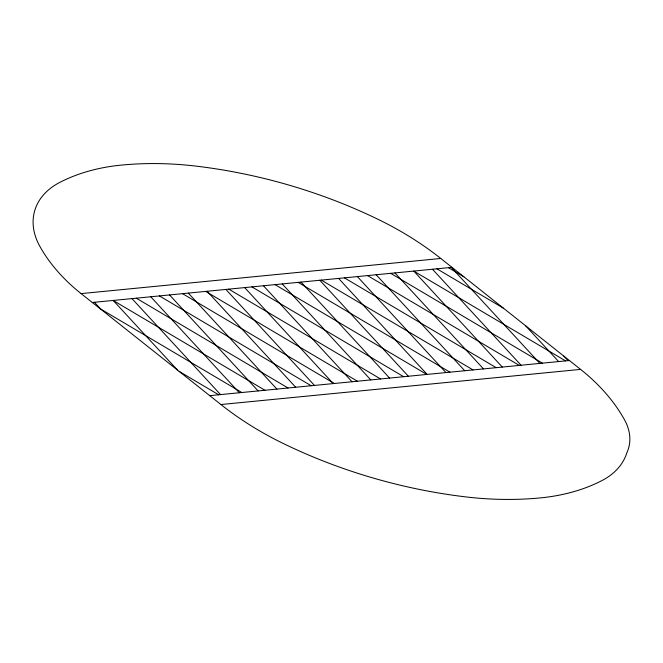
<?xml version="1.0" encoding="UTF-8"?>
<svg xmlns="http://www.w3.org/2000/svg" width="663" height="663" viewBox="0 0 663 663"><rect width="100%" height="100%" fill="white"/><g stroke="black" fill="none" stroke-linecap="round" stroke-linejoin="round"><path stroke-width="0.99" d="M81.11 293.61L440.771 258.471L580.581 369.39A182.449 127.652 15.3 0 1 624.563 419.886A65.422 45.772 15.3 0 1 626.775 452.962A81.483 57.01 15.3 0 1 602.228 480.426A171.825 120.218 15.3 0 1 540.56 497.88A269.112 188.284 15.3 0 1 465.525 496.869A406.552 284.452 15.3 0 1 284.021 443.862A269.112 188.284 15.3 0 1 220.92 404.529L81.11 293.61A171.825 120.218 15.3 0 1 39.689 246.056A81.483 57.01 15.3 0 1 59.463 182.574A171.825 120.218 15.3 0 1 121.13 165.12A269.112 188.284 15.3 0 1 196.165 166.131A406.552 284.452 15.3 0 1 377.67 219.138A269.112 188.284 15.3 0 1 440.771 258.471M92.29 302.485L451.959 267.346M209.732 395.654L569.401 360.515M220.92 404.529L580.581 369.39M448.47 267.686L463.893 276.811M436.909 268.813L503.441 308.187M565.556 360.887L413.778 271.076L502.297 367.07M390.656 273.33L542.425 363.15M367.534 275.593L519.303 365.412M344.404 277.855L496.181 367.667M321.282 280.109L473.05 369.929M298.159 282.372L449.928 372.192M275.029 284.634L426.806 374.446M251.907 286.888L403.676 376.708M228.785 289.151L380.554 378.963M205.663 291.405L357.432 381.225M182.532 293.668L334.301 383.487M159.41 295.93L311.179 385.742M136.288 298.184L288.057 388.004M113.158 300.447L264.927 390.267M100.014 308.61L241.804 392.521M179.126 371.371L218.682 394.783M563.832 356.097L568.034 360.647M525.61 325.773L558.644 361.567M451.271 267.413L539.856 363.399M432.491 269.244L521.077 365.238M394.924 272.916L483.509 368.91M376.145 274.755L464.73 370.741M357.357 276.587L445.95 372.573M338.578 278.419L427.163 374.413M319.798 280.258L408.383 376.244M301.019 282.09L389.604 378.084M282.231 283.93L370.816 379.916M263.451 285.761L352.036 381.755M244.672 287.601L333.257 383.587M225.884 289.433L314.477 385.418M207.105 291.264L295.69 387.258M188.325 293.104L276.91 389.09M169.537 294.936L258.131 390.93M150.758 296.775L239.343 392.761M131.978 298.607L220.564 394.601M113.199 300.447L177.369 369.979M94.411 302.278L100.925 309.331"/></g></svg>
